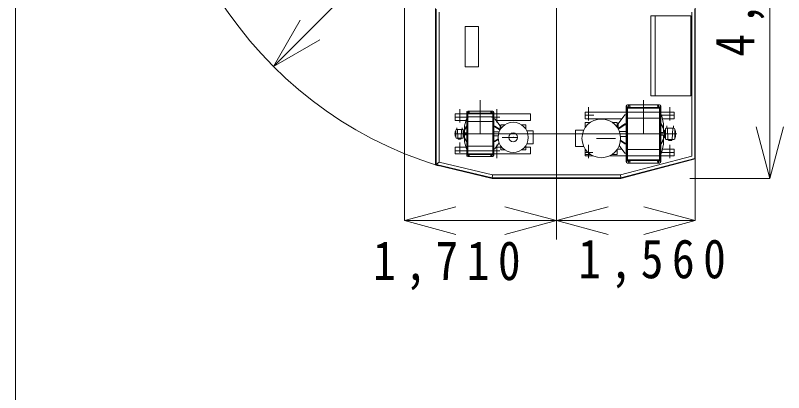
# Model space of a CAD drawing. Units: millimetres at full size, sheet at 1:200; details may follow other scales. Extents: x -40580 to 40245, y -408708 to 391292.
# Drawn here: x -40580 to -31944, y -17218 to -12974 of the extents above; entities that cross this region are included whole.
import ezdxf

# ---------------------------------------------------------------- set-up
doc = ezdxf.new("R2010")
doc.units = ezdxf.units.MM
doc.header["$LTSCALE"] = 200
doc.header["$PDMODE"] = 32
doc.header["$PDSIZE"] = 100
doc.linetypes.add('CHAIN2', pattern=[12, 9, -1, 1, -1])
for name, color, linetype, lineweight in [('0-0', 4, 'Continuous', 9), ('1-2', 7, 'Continuous', 9), ('1-3', 4, 'Continuous', 15)]:
    doc.layers.add(name, color=color, linetype=linetype, lineweight=lineweight)
doc.styles.add('ＭＳ ゴシック', font='')
doc.styles.get('ＭＳ ゴシック').set_extended_font_data('MS Gothic')

msp = doc.modelspace()

# ---------------------------------------------------------------- linework, layer by layer
at = {"layer": '0-0', "color": 7}
msp.add_line((-40580.1, -27800.7), (-40580.1, 28145.2), dxfattribs=at)
at = {"layer": '1-2', "color": 2, "linetype": 'CHAIN2', "lineweight": 15}
for p, q in [((-34496.5, -15495.6), (-34496.5, -9095)), ((-33683.5, -14004.1), (-33683.5, -13979.2)), ((-33518.5, -14307.2), (-33518.5, -13928.5)), ((-33353.5, -14002.4), (-33353.5, -13979.2)), ((-35585.3, -14177.2), (-35585.3, -14027.2)), ((-35473.5, -14063.1), (-35491.5, -14063.1)), ((-35483.2, -14069.5), (-35483.2, -14051.4)), ((-35219.7, -14063.1), (-35239.8, -14063.1)), ((-35225.8, -14070.8), (-35225.8, -14051.4)), ((-35168.3, -14177.2), (-35168.3, -14027.2)), ((-34138.5, -14157.2), (-34138.5, -14007.2)), ((-33691.3, -13994.2), (-33665.6, -13994.2)), ((-33366, -13994.2), (-33342.8, -13994.2)), ((-33223.5, -14157.2), (-33223.5, -14007.2)), ((-35635.3, -14117.2), (-35485.3, -14117.2)), ((-35228.1, -14117.2), (-35133.3, -14117.2)), ((-34078.7, -14097.2), (-34173.5, -14097.2)), ((-33173.5, -14097.2), (-33323.5, -14097.2)), ((-35645.3, -14307.2), (-34778.2, -14307.2)), ((-33145.8, -14307.2), (-34257.4, -14307.2)), ((-35584.6, -14519.3), (-35584.6, -14402.3)), ((-35107.8, -14346.2), (-34943.4, -14346.2)), ((-33834.8, -14357.2), (-34045.6, -14357.2)), ((-35635.3, -14497.2), (-35485.3, -14497.2)), ((-35216.9, -14497.2), (-35133.3, -14497.2)), ((-35168.3, -14579.2), (-35168.3, -14429.2)), ((-34138.5, -14579.2), (-34138.5, -14429.2)), ((-33223.5, -14579.2), (-33223.5, -14429.2)), ((-35473.5, -14551.3), (-35491.5, -14551.3)), ((-35483.2, -14544.9), (-35483.2, -14563)), ((-35219.7, -14551.3), (-35239.8, -14551.3)), ((-35225.8, -14543.6), (-35225.8, -14563)), ((-34089.9, -14517.2), (-34173.5, -14517.2)), ((-33173.5, -14517.2), (-33323.5, -14517.2)), ((-33691.3, -14620.2), (-33665.6, -14620.2)), ((-33683.5, -14610.3), (-33683.5, -14635.2)), ((-33366, -14620.2), (-33342.8, -14620.2)), ((-33353.5, -14612), (-33353.5, -14635.2))]:
    msp.add_line(p, q, dxfattribs=at)
at = {"layer": '1-2'}
for p, q in [((-35856.5, -14656.8), (-35856.5, -12897.2)), ((-35850.5, -14652), (-35850.5, -12903.2)), ((-35816.5, -14625.2), (-35816.5, -12937.2)), ((-32976.5, -14557.7), (-32976.5, -12937.2)), ((-32942.5, -14583.6), (-32942.5, -12903.2)), ((-32936.5, -14588.1), (-32936.5, -12897.2)), ((-33387.1, -12978.3), (-33387.1, -13878.3)), ((-35525.5, -13552.2), (-35525.5, -13097.2)), ((-35375.5, -13552.2), (-35525.5, -13552.2)), ((-33698.5, -13979.2), (-33338.5, -13979.2)), ((-35506.6, -14551.3), (-35506.6, -14067)), ((-35498.8, -14067), (-35498.8, -14547.4)), ((-35210.2, -14074.8), (-35498.8, -14074.8)), ((-35214.1, -14051.4), (-35494.9, -14051.4)), ((-35210.2, -14067), (-35210.2, -14547.4)), ((-35202.4, -14551.3), (-35202.4, -14067)), ((-34173.5, -14062.2), (-34173.5, -14137.2)), ((-33713.5, -14062.2), (-34173.5, -14062.2)), ((-33713.5, -14620.2), (-33713.5, -13999.2)), ((-33703.5, -13999.2), (-33703.5, -14615.2)), ((-33703.5, -14009.2), (-33333.5, -14009.2)), ((-33338.5, -14017.2), (-33698.5, -14017.2)), ((-33698.5, -14017.2), (-33698.5, -14597.2)), ((-33338.5, -14062.2), (-33698.5, -14062.2)), ((-33338.5, -14017.2), (-33338.5, -14597.2)), ((-33333.5, -13999.2), (-33333.5, -14615.2)), ((-33323.5, -14620.2), (-33323.5, -13999.2)), ((-33173.5, -14062.2), (-33323.5, -14062.2)), ((-33173.5, -14062.2), (-33173.5, -14137.2)), ((-35635.3, -14082.2), (-35485.3, -14082.2)), ((-35593.3, -14082.2), (-34790.3, -14082.2)), ((-35544.5, -14157.2), (-35514.9, -14157.2)), ((-35510.5, -14139.5), (-35529.8, -14217.5)), ((-35510.5, -14139.5), (-35506.6, -14139.5)), ((-35494.9, -14081), (-35214.1, -14081)), ((-35494.9, -14081), (-35494.9, -14533.4)), ((-35494.9, -14116.1), (-35214.1, -14116.1)), ((-35214.1, -14081), (-35214.1, -14533.4)), ((-35190.7, -14139.5), (-35202.4, -14139.5)), ((-35190.7, -14139.5), (-35132.2, -14217.5)), ((-35168.3, -14157.2), (-34790.3, -14157.2)), ((-34790.3, -14082.2), (-34790.3, -14157.2)), ((-33762.3, -14137.2), (-34173.5, -14137.2)), ((-33728.5, -14092.2), (-33803.5, -14192.2)), ((-33728.5, -14092.2), (-33713.5, -14092.2)), ((-33338.5, -14130.4), (-33698.5, -14130.4)), ((-33318.6, -14092.2), (-33323.5, -14092.2)), ((-33318.6, -14092.2), (-33293.8, -14192.2)), ((-33173.5, -14137.2), (-33307.4, -14137.2)), ((-35615.8, -14257.3), (-35615.8, -14237.8)), ((-35557.3, -14257.3), (-35557.3, -14237.8)), ((-35529.8, -14256.5), (-35529.8, -14217.5)), ((-35510.5, -14220), (-35529.8, -14259)), ((-35510.5, -14226.7), (-35529.8, -14265.8)), ((-35510.5, -14220), (-35506.6, -14220)), ((-35510.5, -14220), (-35510.5, -14226.7)), ((-35510.5, -14226.7), (-35506.6, -14226.7)), ((-35494.9, -14169.3), (-35214.1, -14169.3)), ((-35190.7, -14220), (-35202.4, -14220)), ((-35190.7, -14226.7), (-35202.4, -14226.7)), ((-35190.7, -14220), (-35132.2, -14259)), ((-35190.7, -14220), (-35190.7, -14226.7)), ((-35190.7, -14226.7), (-35132.2, -14265.8)), ((-35132.2, -14256.5), (-35132.2, -14217.5)), ((-35124.4, -14205.8), (-35079.2, -14205.8)), ((-35124.4, -14251), (-35124.4, -14205.8)), ((-34888.8, -14205.8), (-34843.6, -14205.8)), ((-34843.6, -14205.8), (-34843.6, -14251)), ((-34173.5, -14177.2), (-34173.5, -14235.1)), ((-34115.6, -14177.2), (-34173.5, -14177.2)), ((-33813.5, -14177.2), (-33871.4, -14177.2)), ((-33813.5, -14235.1), (-33813.5, -14177.2)), ((-33798.7, -14242.2), (-33808.9, -14242.2)), ((-33803.5, -14242.2), (-33803.5, -14192.2)), ((-33728.5, -14195.4), (-33803.5, -14245.4)), ((-33728.5, -14204), (-33803.5, -14254.1)), ((-33803.5, -14253.3), (-33803.5, -14245.4)), ((-33728.5, -14195.4), (-33713.5, -14195.4)), ((-33728.5, -14195.4), (-33728.5, -14204)), ((-33728.5, -14204), (-33713.5, -14204)), ((-33318.6, -14195.4), (-33323.5, -14195.4)), ((-33318.6, -14204), (-33323.5, -14204)), ((-33318.6, -14195.4), (-33293.8, -14245.4)), ((-33318.6, -14195.4), (-33318.6, -14204)), ((-33318.6, -14204), (-33293.8, -14254.1)), ((-33293.8, -14242.2), (-33293.8, -14192.2)), ((-33293.8, -14292.2), (-33293.8, -14245.4)), ((-33178.5, -14243.2), (-33268.5, -14243.2)), ((-33258.5, -14243.2), (-33258.5, -14218.2)), ((-33246, -14371.6), (-33251, -14243.2)), ((-33196, -14371.6), (-33191, -14243.2)), ((-33183.5, -14243.2), (-33183.5, -14218.2)), ((-35635.3, -14334.5), (-35635.3, -14279.9)), ((-35635.3, -14279.9), (-35627.5, -14279.9)), ((-35635.3, -14334.5), (-35627.5, -14334.5)), ((-35627.5, -14265.1), (-35627.5, -14349.3)), ((-35619.7, -14257.3), (-35549.5, -14257.3)), ((-35606.1, -14357.4), (-35610, -14257.3)), ((-35567.1, -14357.4), (-35563.2, -14257.3)), ((-35545.6, -14265.1), (-35545.6, -14349.3)), ((-35537.8, -14279.9), (-35545.6, -14279.9)), ((-35537.8, -14334.5), (-35545.6, -14334.5)), ((-35537.8, -14274), (-35529.8, -14274)), ((-35537.8, -14340.3), (-35537.8, -14274)), ((-35529.8, -14295.5), (-35529.8, -14259)), ((-35529.8, -14295.5), (-35506.6, -14295.5)), ((-35529.8, -14318.9), (-35529.8, -14355.4)), ((-35529.8, -14318.9), (-35506.6, -14318.9)), ((-35142.4, -14285.3), (-35202.4, -14285.3)), ((-35152.8, -14329.1), (-35202.4, -14329.1)), ((-35136, -14256.5), (-35128, -14256.5)), ((-35132.2, -14265.2), (-35132.2, -14259)), ((-34830.3, -14274.3), (-34757.8, -14274.3)), ((-34757.8, -14274.3), (-34757.8, -14418.1)), ((-34283.5, -14265), (-34283.5, -14449.3)), ((-34190.5, -14265), (-34283.5, -14265)), ((-33790.5, -14279.1), (-33713.5, -14279.1)), ((-33777.1, -14335.3), (-33713.5, -14335.3)), ((-33293.8, -14292.2), (-33323.5, -14292.2)), ((-33293.8, -14322.2), (-33323.5, -14322.2)), ((-33283.5, -14264.7), (-33293.8, -14264.7)), ((-33293.8, -14322.2), (-33293.8, -14369)), ((-33283.5, -14349.7), (-33283.5, -14264.7)), ((-33283.5, -14272.2), (-33273.5, -14272.2)), ((-33273.5, -14253.2), (-33273.5, -14361.2)), ((-33168.5, -14253.2), (-33168.5, -14361.2)), ((-33158.5, -14272.2), (-33168.5, -14272.2)), ((-33158.5, -14342.2), (-33158.5, -14272.2)), ((-35619.7, -14357.1), (-35549.5, -14357.1)), ((-35574.9, -14364.9), (-35598.3, -14364.9)), ((-35537.8, -14340.3), (-35529.8, -14340.3)), ((-35510.5, -14387.7), (-35529.8, -14348.6)), ((-35510.5, -14394.4), (-35529.8, -14355.4)), ((-35529.8, -14357.9), (-35529.8, -14396.9)), ((-35510.5, -14474.9), (-35529.8, -14396.9)), ((-35510.5, -14387.7), (-35506.6, -14387.7)), ((-35510.5, -14394.4), (-35510.5, -14387.7)), ((-35510.5, -14394.4), (-35506.6, -14394.4)), ((-35190.7, -14387.7), (-35202.4, -14387.7)), ((-35190.7, -14394.4), (-35202.4, -14394.4)), ((-35190.7, -14387.7), (-35152.9, -14362.4)), ((-35190.7, -14394.4), (-35152.2, -14368.7)), ((-35190.7, -14394.4), (-35190.7, -14387.7)), ((-35190.7, -14474.9), (-35141.5, -14409.3)), ((-34830.3, -14418.1), (-34757.8, -14418.1)), ((-33728.5, -14419), (-33777.9, -14386)), ((-33728.5, -14410.4), (-33777, -14378)), ((-33728.5, -14410.4), (-33713.5, -14410.4)), ((-33728.5, -14419), (-33728.5, -14410.4)), ((-33728.5, -14419), (-33713.5, -14419)), ((-33318.6, -14410.4), (-33323.5, -14410.4)), ((-33318.6, -14419), (-33323.5, -14419)), ((-33318.6, -14410.4), (-33293.8, -14360.3)), ((-33318.6, -14419), (-33293.8, -14369)), ((-33318.6, -14419), (-33318.6, -14410.4)), ((-33318.6, -14522.2), (-33293.8, -14422.2)), ((-33283.5, -14349.7), (-33293.8, -14349.7)), ((-33293.8, -14372.2), (-33293.8, -14422.2)), ((-33283.5, -14342.2), (-33273.5, -14342.2)), ((-33178.5, -14371.2), (-33268.5, -14371.2)), ((-33236, -14381.2), (-33206, -14381.2)), ((-33158.5, -14342.2), (-33168.5, -14342.2)), ((-35635.3, -14457.2), (-35501.4, -14457.2)), ((-35635.3, -14457.2), (-35635.3, -14532.2)), ((-35544.5, -14457.2), (-35493.3, -14457.2)), ((-35510.5, -14474.9), (-35506.6, -14474.9)), ((-35494.9, -14445.1), (-35214.1, -14445.1)), ((-35494.9, -14498.3), (-35214.1, -14498.3)), ((-35190.7, -14474.9), (-35202.4, -14474.9)), ((-35124.4, -14457.2), (-35177.4, -14457.2)), ((-35124.4, -14486.6), (-35124.4, -14439.8)), ((-35079.2, -14486.6), (-35124.4, -14486.6)), ((-34843.6, -14486.6), (-34888.8, -14486.6)), ((-34843.6, -14441.4), (-34843.6, -14486.6)), ((-34790.3, -14457.2), (-34843.6, -14457.2)), ((-34790.3, -14457.2), (-34790.3, -14532.2)), ((-34190.5, -14449.3), (-34283.5, -14449.3)), ((-34173.5, -14477.2), (-34173.5, -14552.2)), ((-34173.5, -14479.3), (-34173.5, -14537.2)), ((-33813.5, -14537.2), (-33813.5, -14477.2)), ((-33762.3, -14477.2), (-33813.5, -14477.2)), ((-33728.5, -14522.2), (-33791.6, -14438.1)), ((-33338.5, -14483.9), (-33698.5, -14483.9)), ((-33173.5, -14477.2), (-33307.4, -14477.2)), ((-33173.5, -14477.2), (-33173.5, -14552.2)), ((-35635.3, -14532.2), (-35485.3, -14532.2)), ((-35593.3, -14532.2), (-35409.6, -14532.2)), ((-35210.2, -14539.6), (-35498.8, -14539.6)), ((-35494.9, -14533.4), (-35214.1, -14533.4)), ((-35214.1, -14563), (-35494.9, -14563)), ((-35216.9, -14532.2), (-34790.3, -14532.2)), ((-34173.5, -14537.2), (-34115.6, -14537.2)), ((-34089.9, -14552.2), (-34173.5, -14552.2)), ((-33713.5, -14552.2), (-33897.2, -14552.2)), ((-33871.4, -14537.2), (-33813.5, -14537.2)), ((-33778.3, -14768.7), (-32976.2, -14557.2)), ((-33773.9, -14802.7), (-32942.5, -14583.5)), ((-33773.1, -14808.7), (-32936.5, -14588.1)), ((-33728.5, -14522.2), (-33713.5, -14522.2)), ((-33338.5, -14552.2), (-33698.5, -14552.2)), ((-33318.6, -14522.2), (-33323.5, -14522.2)), ((-33173.5, -14552.2), (-33323.5, -14552.2)), ((-35219.9, -14808.7), (-35856.5, -14656.8)), ((-35850.7, -14651.9), (-35817.5, -14624.4)), ((-35219.2, -14802.7), (-35850.5, -14652)), ((-35215.2, -14768.7), (-35816.5, -14625.2)), ((-33703.5, -14605.2), (-33333.5, -14605.2)), ((-33338.5, -14597.2), (-33698.5, -14597.2)), ((-33698.5, -14635.2), (-33338.5, -14635.2)), ((-35219.9, -14808.7), (-35215.2, -14768.7)), ((-33773.1, -14808.7), (-35219.9, -14808.7)), ((-33773.9, -14802.7), (-35219.2, -14802.7)), ((-33778.3, -14768.7), (-35215.2, -14768.7))]:
    msp.add_line(p, q, dxfattribs=at)
msp.add_lwpolyline([(-32987.1, -13878.3), (-32987.1, -12978.3), (-33437.1, -12978.3), (-33437.1, -13878.3)], close=True, dxfattribs=at)
for points in [[(-35375.5, -13552.2), (-35375.5, -13097.2), (-35525.5, -13097.2)], [(-35635.3, -14082.2), (-35635.3, -14157.2), (-35501.4, -14157.2)], [(-33773.2, -14808.7), (-33773.9, -14802.7), (-33778.3, -14768.7)]]:
    msp.add_lwpolyline(points, dxfattribs=at)
at = {"layer": '1-2', "color": 2, "linetype": 'CHAIN2', "lineweight": 15}
msp.add_lwpolyline([(-33518.5, -14307.2), (-35354.5, -14307.2), (-35354.5, -13928.5)], dxfattribs=at)
at = {"layer": '1-2'}
for centre, radius in [((-33683.5, -13994.2), 5), ((-33353.5, -13994.2), 5), ((-35483.2, -14063.1), 3.9), ((-35225.8, -14063.1), 3.9), ((-33993.5, -14357.2), 217.5), ((-34984, -14346.2), 169.7), ((-35483.2, -14551.3), 3.9), ((-35225.8, -14551.3), 3.9), ((-33683.5, -14620.2), 5), ((-33353.5, -14620.2), 5)]:
    msp.add_circle(centre, radius, dxfattribs=at)
for centre, radius, start, end in [((-33698.5, -13994.2), 15, 90, 180), ((-33338.5, -13994.2), 15, 0, 90), ((-35494.9, -14063.1), 11.7, 90, 180), ((-35502.7, -14067), 3.9, 0, 180), ((-35214.1, -14063.1), 11.7, 0, 90), ((-35206.3, -14067), 3.9, 0, 180), ((-33708.5, -13999.2), 5, 0, 180), ((-33328.5, -13999.2), 5, 0, 180), ((-33263.5, -14253.2), 10, 90, 180), ((-33178.5, -14253.2), 10, 0, 90), ((-35619.7, -14265.1), 7.8, 90, 180), ((-35553.4, -14265.1), 7.8, 0, 90), ((-35619.7, -14349.3), 7.8, 180, 270), ((-35598.3, -14357.1), 7.8, 182.23698, 270), ((-35574.9, -14357.1), 7.8, 270, 357.76303), ((-35553.4, -14349.3), 7.8, 270, 0), ((-33263.5, -14361.2), 10, 180, 270), ((-33236, -14371.2), 10, 182.23697, 270), ((-33206, -14371.2), 10, 270, 357.76302), ((-33178.5, -14361.2), 10, 270, 0), ((-35502.7, -14547.4), 3.9, 180, 0), ((-35494.9, -14551.3), 11.7, 180, 270), ((-35214.1, -14551.3), 11.7, 270, 0), ((-35206.3, -14547.4), 3.9, 180, 0), ((-33708.5, -14615.2), 5, 180, 0), ((-33698.5, -14620.2), 15, 180, 270), ((-33338.5, -14620.2), 15, 270, 0), ((-33328.5, -14615.2), 5, 180, 0)]:
    msp.add_arc(centre, radius, start, end, dxfattribs=at)
msp.add_point((-34984, -14346.2), dxfattribs=at)
at = {"layer": '1-3'}
for p, q in [((-36206.5, -15282.4), (-36206.5, -10367.2)), ((-34496.5, -15282.4), (-34496.5, -10367.2)), ((-32936.5, -15282.4), (-32936.5, -10367.2)), ((-32099.1, -14808.7), (-32099.1, -10367.2)), ((-37678.5, -13549.2), (-37158.9, -13249.2)), ((-32099.1, -14808.7), (-32254.4, -14229.1)), ((-32099.1, -14808.7), (-31943.8, -14229.1)), ((-32099.1, -14808.7), (-32996.5, -14808.7)), ((-36206.5, -15282.4), (-35627, -15127.1)), ((-34496.5, -15282.4), (-35076.1, -15127.1)), ((-34496.5, -15282.4), (-33917, -15127.1)), ((-32936.5, -15282.4), (-33516.1, -15127.1)), ((-34496.5, -15282.4), (-36206.5, -15282.4)), ((-36206.5, -15282.4), (-35627, -15437.6)), ((-34496.5, -15282.4), (-35076.1, -15437.6)), ((-32936.5, -15282.4), (-34496.5, -15282.4)), ((-34496.5, -15282.4), (-33917, -15437.6)), ((-32936.5, -15282.4), (-33516.1, -15437.6))]:
    msp.add_line(p, q, dxfattribs=at)
msp.add_lwpolyline([(-34496.5, -10367.2), (-37678.5, -13549.2), (-37378.5, -13029.6)], dxfattribs=at)
msp.add_arc((-34496.5, -10367.2), 4500, 172.37669, 252.77628, dxfattribs=at)

# ---------------------------------------------------------------- texts
at = {"layer": '1-3', "color": 7, "insert": (-32159.1, -13437.9), "char_height": 439.9, "attachment_point": 7, "rotation": 90, "style": 'ＭＳ ゴシック'}
msp.add_mtext('\\T1.38;\\W0.85;4,440', dxfattribs=at)
at = {"layer": '1-3', "color": 7, "char_height": 439.9, "attachment_point": 7, "style": 'ＭＳ ゴシック'}
for s, insert in [('\\T1.38;\\W0.85;1,710', (-36559.1, -16065.8)), ('\\T1.38;\\W0.85;1,560', (-34252, -16045))]:
    msp.add_mtext(s, dxfattribs=dict(at, insert=insert))

doc.saveas('drawing.dxf')
